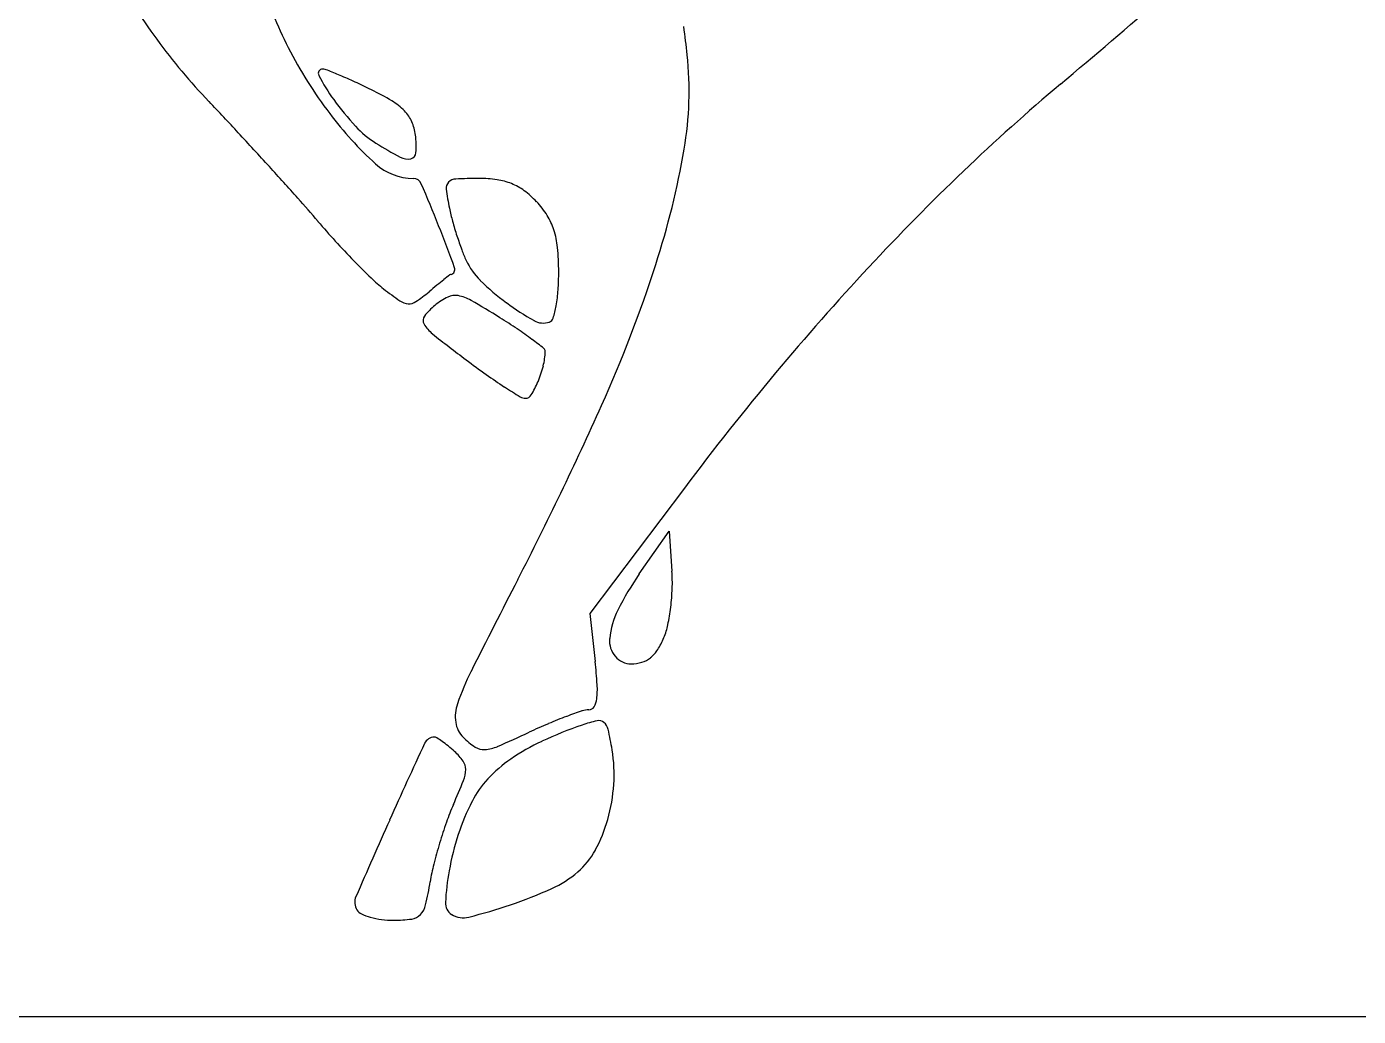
# Model space of a CAD drawing. Header units: millimetres. Extents: x 56222 to 3066687, y -650199 to -121287.
# Drawn here: x 140546.311 to 140548.127, y -185769.291 to -185767.941 of the extents above; entities that cross this region are included whole.
import ezdxf

# ---------------------------------------------------------------- set-up
doc = ezdxf.new("R2010")
doc.units = ezdxf.units.MM
doc.header["$MEASUREMENT"] = 0
doc.layers.add('$TD_AUDIT_GENERATED_(A0BDF17)', color=32, linetype='Continuous', lineweight=30)

msp = doc.modelspace()

# ---------------------------------------------------------------- linework, layer by layer
at = {"layer": '$TD_AUDIT_GENERATED_(A0BDF17)', "linetype": 'Continuous', "lineweight": 25, "ltscale": 2}
for p, q in [((140547.2077, -185768.5703), (140547.0787, -185768.7414)), ((140547.1462, -185768.6874), (140547.1868, -185768.629)), ((140547.1868, -185768.629), (140547.1907, -185768.6838)), ((140547.0787, -185768.7414), (140547.086, -185768.807)), ((140516.608, -185769.2909), (140551.6091, -185769.2909))]:
    msp.add_line(p, q, dxfattribs=at)
for centre, radius, start, end in [((140547.1582, -185767.4671), 0.8308, 208.6436, 216.2316), ((140547.084, -185767.756), 0.4682, 194.8938, 207.1242), ((140540.8066, -185759.7977), 10.7425, 310.06246, 311.03442), ((140546.0241, -185768.1063), 1.1942, 6.0986, 7.9559), ((140547.1842, -185767.4481), 0.863, 216.2316, 223.606), ((140547.2052, -185767.6939), 0.6044, 207.1241, 217.2232), ((140546.7488, -185768.0288), 0.4654, 350.2007, 6.0986), ((140546.7141, -185768.0047), 0.00579, 85.8165, 207.8786), ((140546.7129, -185768.0203), 0.0215, 68.1809, 85.8164), ((140546.9604, -185767.8744), 0.2845, 207.8786, 215.7191), ((140546.3968, -185768.81), 0.8721, 66.9575, 68.1809), ((140546.4468, -185768.6923), 0.7442, 65.2401, 66.9576), ((140546.2944, -185769.0228), 1.1081, 63.9657, 65.2402), ((140546.62, -185768.3563), 0.3664, 58.967, 63.9656), ((140549.5002, -185770.1354), 2.7648, 130.0624, 133.7448), ((140543.1682, -185771.2733), 4.6833, 42.8928, 43.606), ((140547.0387, -185767.8181), 0.3809, 215.7192, 222.8031), ((140546.7646, -185768.1158), 0.0858, 44.2708, 58.9669), ((140547.1337, -185767.7483), 0.5146, 217.2231, 227.5781), ((140546.79, -185768.0911), 0.0503, 23.9126, 44.2708), ((140546.779, -185768.096), 0.0623, 6.5833, 23.9127), ((140542.0141, -185772.3455), 6.2585, 42.3188, 42.89268), ((140546.8576, -185767.9857), 0.1342, 222.8031, 238.2319), ((140546.7048, -185768.1045), 0.1371, 356.4353, 6.5833), ((140547.1288, -185767.5478), 0.6493, 238.232, 241.6113), ((140546.8303, -185768.1002), 0.0214, 241.6113, 281.4901), ((140546.8328, -185768.1125), 0.00877, 281.49, 356.4353), ((140546.0756, -185767.9126), 1.1486, 342.1045, 350.2007), ((140542.4117, -185771.9835), 5.7208, 41.7387, 42.3188), ((140546.8379, -185768.0719), 0.0761, 227.5782, 270.0021), ((140549.8051, -185770.454), 3.2058, 133.7447, 137.0404), ((140546.8379, -185768.16), 0.012, 23.2937, 90.0021), ((140545.02, -185768.9427), 1.9912, 21.5134, 23.2937), ((140546.8941, -185768.1612), 0.0113, 135.2401, 187.3712), ((140546.8966, -185768.1637), 0.0149, 92.8374, 135.2401), ((140546.9275, -185768.7874), 0.6393, 90.0021, 92.8375), ((140546.9275, -185768.3246), 0.1765, 81.9575, 90.0022), ((140546.9403, -185768.2337), 0.0847, 68.0302, 81.9574), ((140546.9431, -185768.2268), 0.0773, 53.329, 68.0302), ((140545.4726, -185769.2526), 1.6188, 40.2544, 41.7388), ((140547.2172, -185768.1194), 0.3371, 187.3713, 191.8538), ((140546.9132, -185768.267), 0.1274, 43.214, 53.3291), ((140546.915, -185768.2653), 0.125, 32.2731, 43.214), ((140547.18, -185768.1272), 0.2992, 191.8538, 195.3595), ((140546.9493, -185768.2436), 0.0843, 17.5801, 32.273), ((140547.4579, -185767.5716), 0.9827, 220.2544, 222.3333), ((140544.965, -185768.9644), 2.0504, 19.791, 21.5133), ((140547.37, -185768.075), 0.4962, 195.3596, 197.7595), ((140547.5731, -185767.4667), 1.1385, 222.3333, 224.1949), ((140547.3496, -185768.0815), 0.4747, 197.7595, 200.1807), ((140546.9191, -185768.2532), 0.1161, 5.461, 17.5801), ((140547.082, -185768.1799), 0.1897, 200.1808, 204.9844), ((140546.6558, -185768.2784), 0.3806, 0.4578, 5.461), ((140547.4856, -185767.5518), 1.0164, 224.1949, 226.0682), ((140546.888, -185768.2724), 0.00665, 283.0545, 19.7911), ((140546.9939, -185768.221), 0.0924, 204.9845, 225.7292), ((140545.3803, -185767.688), 1.8793, 335.8266, 342.1044), ((140550.0033, -185770.6386), 3.4766, 137.0404, 140.204), ((140546.9362, -185768.122), 0.2245, 226.0682, 231.8136), ((140547.2829, -185768.7971), 0.6509, 128.2796, 129.3464), ((140547.7394, -185769.3756), 1.3879, 127.8515, 128.2796), ((140546.8905, -185768.2832), 0.0044, 103.0547, 127.8516), ((140547.1698, -185768.0405), 0.3445, 225.7292, 233.5244), ((140546.7196, -185768.2779), 0.3167, 355.9651, 0.4578), ((140547.0873, -185767.93), 0.4689, 231.8136, 235.2103), ((140546.7173, -185768.1335), 0.2209, 304.2485, 310.0502), ((140547.5894, -185769.1709), 1.1344, 129.3464, 130.0502), ((140546.8948, -185768.3296), 0.0221, 79.2346, 116.5389), ((140546.8455, -185768.2867), 0.1905, 349.3916, 355.965), ((140546.8325, -185768.2967), 0.0223, 235.2103, 266.242), ((140546.8321, -185768.3021), 0.0169, 266.2421, 304.2486), ((140546.9188, -185768.3847), 0.0818, 129.001, 143.2271), ((140546.9282, -185768.3964), 0.0968, 116.539, 129.0009), ((140546.8884, -185768.3635), 0.0566, 60.0105, 79.2345), ((140546.2149, -185769.5305), 1.4041, 58.1357, 60.0104), ((140547.1886, -185768.0151), 0.376, 233.5243, 240.3551), ((140546.8821, -185768.2936), 0.1534, 342.9748, 349.3916), ((140546.8612, -185768.3417), 0.00996, 143.2271, 209.9671), ((140546.5047, -185769.0643), 0.8551, 56.241, 58.1356), ((140547.0152, -185768.3198), 0.0255, 240.3551, 289.1114), ((140547.0208, -185768.3361), 0.00823, 289.1114, 342.9749), ((140546.8925, -185768.3237), 0.046, 209.9671, 231.8705), ((140548.7683, -185765.9339), 3.0842, 231.8705, 232.949), ((140546.712, -185768.7541), 0.482, 53.3306, 56.241), ((140546.5752, -185768.9379), 0.7111, 51.6973, 53.3306), ((140547.0126, -185768.384), 0.00531, 358.6995, 51.6972), ((140547.5993, -185767.4823), 1.144, 232.9491, 234.6546), ((140546.931, -185768.3822), 0.0869, 345.6825, 358.6996), ((140547.3494, -185767.8347), 0.7121, 234.6546, 237.0876), ((140546.8664, -185768.3657), 0.1537, 337.1848, 345.6825), ((140550.5002, -185771.0525), 4.1234, 140.204, 142.9877), ((140547.4608, -185767.6626), 0.917, 237.0876, 238.6586), ((140546.8665, -185768.3657), 0.1535, 329.6078, 337.1848), ((140546.9911, -185768.4338), 0.014, 238.6586, 270.0021), ((140546.9911, -185768.4388), 0.00903, 270.0021, 329.6078), ((140542.5419, -185766.414), 4.9905, 332.7983, 335.8266), ((140547.4827, -185768.9211), 0.4096, 145.2253, 153.2542), ((140546.9716, -185768.6995), 0.2197, 357.9382, 4.0983), ((140561.5956, -185776.207), 16.4326, 152.79842, 153.28772), ((140546.8839, -185768.6963), 0.3074, 353.1491, 357.9381), ((140547.2131, -185768.7852), 0.1077, 153.2541, 174.9316), ((140546.9086, -185768.6993), 0.2825, 348.2613, 353.1491), ((140547.0892, -185768.7368), 0.0981, 337.5021, 348.2613), ((140547.1387, -185768.7786), 0.0331, 174.9315, 219.9414), ((140547.0816, -185768.7337), 0.1063, 327.5756, 337.5022), ((140547.1332, -185768.7664), 0.0452, 308.7676, 327.5755), ((140546.4233, -185768.8807), 0.6668, 3.626, 6.3488), ((140547.1353, -185768.7814), 0.0287, 219.9413, 270.0021), ((140547.1353, -185768.7613), 0.0488, 270.0021, 287.1148), ((140547.1392, -185768.7739), 0.0357, 287.1147, 308.7676), ((140547.2391, -185768.9825), 0.3608, 153.2878, 160.9204), ((140546.9875, -185768.845), 0.1015, 352.6913, 3.626), ((140546.9488, -185768.8821), 0.0536, 160.9204, 188.3616), ((140547.0775, -185768.8647), 0.00803, 270.4468, 329.6517), ((140547.0597, -185768.8542), 0.0287, 329.6516, 352.6913), ((140547.2729, -185769.48), 0.6395, 110.681, 113.0756), ((140547.2741, -185769.483), 0.6426, 108.694, 110.681), ((140547.0778, -185768.9031), 0.0304, 90.4468, 108.694), ((140547.1277, -185769.0643), 0.1808, 102.4842, 109.2526), ((140547.091, -185768.8985), 0.011, 50.5232, 102.4842), ((140546.9318, -185768.8846), 0.0364, 188.3615, 225.0021), ((140546.2863, -185767.3796), 1.681, 293.3652, 294.9667), ((140547.3657, -185769.6979), 0.8763, 113.0757, 114.9666), ((140547.2693, -185769.4695), 0.6101, 109.2526, 114.8199), ((140547.0873, -185768.9031), 0.0169, 12.5332, 50.523), ((140546.6221, -185769.0065), 0.4934, 9.2196, 12.5332), ((140555.3531, -185772.8547), 9.3669, 155.15175, 155.85443), ((140546.8667, -185768.9247), 0.0147, 90.0022, 155.1518), ((140546.8667, -185768.9163), 0.00627, 57.6171, 90.002), ((140546.786, -185769.0435), 0.1569, 54.478, 57.6172), ((140546.7854, -185769.0444), 0.158, 50.6844, 54.478), ((140546.7373, -185769.1032), 0.234, 47.8574, 50.6845), ((140546.9809, -185768.8354), 0.1059, 225.0021, 236.3872), ((140546.9338, -185768.9063), 0.0208, 236.3872, 274.3519), ((140546.9313, -185768.8724), 0.0549, 274.3519, 293.3652), ((140547.1311, -185769.1709), 0.281, 114.8199, 124.7598), ((140546.8384, -185768.9915), 0.0833, 35.7035, 47.8574), ((140546.8909, -185768.9537), 0.0186, 358.7535, 35.7034), ((140547.0826, -185769.1009), 0.1959, 124.7598, 136.8616), ((140546.9033, -185768.9608), 0.2086, 356.2473, 9.2196), ((140546.866, -185768.9532), 0.0435, 338.3699, 358.7534), ((140546.056, -185768.632), 0.9148, 336.14, 338.3699), ((140547.0372, -185769.0584), 0.1337, 136.8616, 152.9731), ((140546.8798, -185768.9593), 0.2321, 344.2746, 356.2472), ((140547.199, -185769.1409), 0.3153, 152.9731, 161.8846), ((140547.2036, -185769.1396), 0.34, 156.1401, 160.4922), ((140554.5822, -185772.5091), 8.522, 155.85438, 156.6226), ((140547.4772, -185769.2365), 0.6302, 160.4922, 163.2343), ((140546.9061, -185768.9667), 0.2048, 331.5919, 344.2745), ((140547.2511, -185769.158), 0.3701, 161.8845, 169.7877), ((140547.4665, -185769.2333), 0.619, 163.2344, 165.987), ((140546.9933, -185769.0138), 0.1057, 310.7875, 331.5918), ((140547.1413, -185769.1521), 0.2839, 165.987, 170.9171), ((140547.2308, -185769.1543), 0.3495, 169.7876, 176.9152), ((140546.9659, -185768.9821), 0.1476, 294.3843, 310.7875), ((140546.3968, -185769.0331), 0.4701, 346.9811, 350.9171), ((140546.7772, -185768.5658), 0.6047, 288.6316, 294.3843), ((140546.7777, -185769.1354), 0.0196, 156.6226, 211.7196), ((140546.8271, -185769.1326), 0.0284, 316.5508, 346.9811), ((140546.8998, -185769.1365), 0.0181, 176.9152, 238.2847), ((140546.7279, -185768.4197), 0.7589, 284.1757, 288.6316), ((140546.7732, -185769.1382), 0.0143, 211.7196, 244.97), ((140546.8012, -185769.0782), 0.0805, 244.97, 254.2444), ((140546.8079, -185769.0546), 0.1051, 254.2444, 262.7727), ((140546.8112, -185769.0289), 0.131, 262.7726, 270.0021), ((140546.8112, -185768.973), 0.1868, 270.0021, 277.57), ((140546.8331, -185769.1383), 0.0201, 277.5699, 316.5509), ((140546.9063, -185769.126), 0.0304, 238.2847, 284.1757)]:
    msp.add_arc(centre, radius, start, end, dxfattribs=at)

doc.saveas('drawing.dxf')
